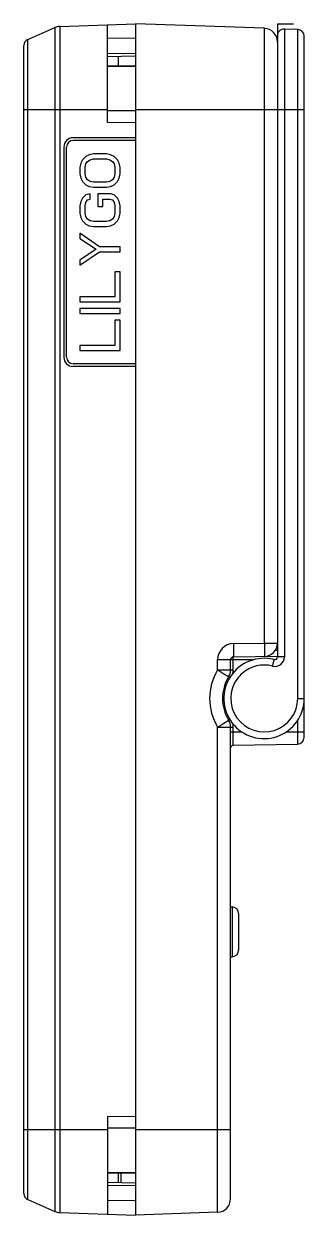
# Model space of a CAD drawing. Header units: millimetres. Extents: x -49 to 349, y -4 to 205.
# Drawn here: x 171.3 to 192.2, y 60.2 to 149.2 of the extents above; entities that cross this region are included whole.
import ezdxf

# ---------------------------------------------------------------- set-up
doc = ezdxf.new("R2010")
doc.units = ezdxf.units.MM
doc.header["$LTSCALE"] = 16.335
doc.layers.get('0').update_dxf_attribs({"linetype": 'CONTINUOUS'})
doc.layers.add('INTFCLR_7', color=7, linetype='CONTINUOUS')

msp = doc.modelspace()

# ---------------------------------------------------------------- linework, layer by layer
at = {"color": 7, "linetype": 'Continuous'}
for p, q in [((179.633, 149.243), (179.633, 60.243)), ((189.268, 148.907), (179.633, 149.243)), ((189.268, 102.987), (189.268, 148.907)), ((190.75, 148.855), (190.75, 101.942)), ((191.75, 148.82), (190.75, 148.855)), ((191.75, 98.843), (191.75, 148.82)), ((190.233, 148.355), (190.233, 101.942)), ((192.233, 95.93), (192.233, 148.32)), ((179.633, 142.843), (192.233, 142.843)), ((186.947, 102.946), (189.268, 102.987)), ((189.268, 102.987), (190.233, 102.987)), ((190.072, 102.443), (190.233, 102.443)), ((185.768, 101.747), (186.733, 101.747)), ((185.768, 100.979), (185.768, 101.747)), ((186.733, 100.979), (186.733, 101.747)), ((186.759, 101.743), (188.47, 101.743)), ((186.93, 100.979), (186.929, 101.919)), ((186.93, 101.947), (190.232, 102.004)), ((189.983, 101.743), (190.055, 101.743)), ((190.75, 101.942), (190.233, 101.942)), ((185.768, 100.979), (186.93, 100.979)), ((191.75, 98.843), (192.233, 98.843)), ((191.742, 97.236), (191.742, 95.431)), ((185.768, 96.708), (186.93, 96.708)), ((185.768, 60.457), (185.768, 96.708)), ((186.733, 61.457), (186.733, 96.708)), ((186.733, 96.343), (187.585, 96.343)), ((186.93, 95.347), (186.93, 96.708)), ((190.884, 96.343), (192.233, 96.343)), ((186.93, 95.347), (191.742, 95.431)), ((186.733, 83.271), (186.842, 83.27)), ((186.842, 83.27), (186.842, 79.547)), ((187.333, 82.77), (187.333, 80.047)), ((186.733, 79.545), (186.842, 79.547)), ((179.633, 66.643), (186.733, 66.643)), ((185.768, 60.457), (179.633, 60.243))]:
    msp.add_line(p, q, dxfattribs=at)
at = {"color": 4, "linetype": 'Continuous'}
for q in [(190.233, 148.375), (191.433, 149.243)]:
    msp.add_line((190.233, 149.243), q, dxfattribs=at)
at = {"color": 7, "linetype": 'Continuous'}
for centre, radius, start, end in [((189.233, 147.907), 1, 0, 88), ((190.733, 148.355), 0.5, 88, 180), ((191.733, 148.32), 0.5, 0, 88), ((186.968, 101.747), 1.2, 91.0001, 179.9999), ((189.233, 102.987), 1, 271, 360), ((189.233, 98.843), 3, 75.51558, 360), ((186.933, 101.747), 0.2, 91, 180), ((190.05, 101.942), 0.7, 255.52251, 359.99998), ((190.033, 101.942), 0.2, 255.52249, 360), ((189.268, 98.843), 4.1, 148.6136, 211.3864), ((185.733, 100.979), 1, 328.61185, 360), ((185.73, 100.978), 1.199, 347.90261, 351.3925), ((185.727, 100.979), 1.202, 351.39905, 359.99198), ((189.255, 98.839), 2.507, 131.42498, 143.11475), ((189.25, 98.843), 2.5, 75.52269, 131.40948), ((189.233, 98.843), 3.1, 148.61185, 211.38815), ((189.25, 98.843), 2.5, 143.13053, 359.99968), ((185.733, 96.708), 1, 0, 31.38815), ((185.729, 96.708), 1.201, 7.65222, 13.48939), ((185.728, 96.708), 1.202, 0.0057, 7.64515), ((186.933, 95.147), 0.2, 91, 180), ((191.733, 95.93), 0.5, 271, 360), ((186.833, 82.77), 0.5, 0, 89), ((186.833, 80.047), 0.5, 271, 360), ((185.733, 61.457), 1, 272, 360)]:
    msp.add_arc(centre, radius, start, end, dxfattribs=at)
for points, knots in [([(186.947, 102.946), (186.948, 102.882), (186.95, 102.754), (186.951, 102.569), (186.951, 102.398), (186.95, 102.249), (186.947, 102.14), (186.944, 102.068), (186.942, 102.026), (186.939, 101.993), (186.937, 101.968), (186.934, 101.956), (186.931, 101.947), (186.93, 101.947)], [0, 0, 0, 0, 0.194279, 0.381872, 0.554465, 0.705642, 0.829741, 0.880195, 0.922209, 0.955317, 0.979308, 0.994088, 1, 1, 1, 1]), ([(189.268, 102.987), (189.269, 102.922), (189.271, 102.795), (189.272, 102.609), (189.272, 102.439), (189.27, 102.289), (189.268, 102.18), (189.265, 102.108), (189.263, 102.066), (189.26, 102.034), (189.258, 102.009), (189.255, 101.996), (189.252, 101.987), (189.25, 101.987)], [0, 0, 0, 0, 0.194283, 0.381889, 0.554494, 0.705677, 0.829772, 0.880222, 0.922235, 0.95534, 0.979322, 0.994092, 1, 1, 1, 1]), ([(189.875, 101.264), (189.883, 101.295), (189.899, 101.356), (189.921, 101.446), (189.941, 101.528), (189.957, 101.6), (189.97, 101.66), (189.978, 101.7), (189.982, 101.724), (189.984, 101.737), (189.984, 101.743), (189.984, 101.748), (189.983, 101.748)], [0, 0, 0, 0, 0.194734, 0.382527, 0.555135, 0.70621, 0.830151, 0.922453, 0.95549, 0.979422, 0.994152, 1, 1, 1, 1]), ([(185.768, 100.979), (185.822, 100.945), (185.928, 100.88), (186.082, 100.786), (186.222, 100.698), (186.345, 100.621), (186.433, 100.564), (186.492, 100.526), (186.526, 100.503), (186.551, 100.486), (186.572, 100.472), (186.579, 100.464), (186.588, 100.459), (186.587, 100.458)], [0, 0, 0, 0, 0.196135, 0.384656, 0.557492, 0.70845, 0.83207, 0.882238, 0.923958, 0.956772, 0.980459, 0.99487, 1, 1, 1, 1]), ([(186.609, 100.443), (186.605, 100.445), (186.6, 100.449), (186.592, 100.453), (186.59, 100.456), (186.586, 100.457), (186.587, 100.458)], [0, 0, 0, 0, 0.430302, 0.743366, 0.934679, 1, 1, 1, 1]), ([(186.689, 100.393), (186.681, 100.398), (186.654, 100.415), (186.627, 100.432), (186.609, 100.443)], [0, 0, 0, 0, 0.301964, 1, 1, 1, 1]), ([(185.768, 96.708), (185.822, 96.741), (185.928, 96.806), (186.082, 96.901), (186.222, 96.988), (186.345, 97.066), (186.433, 97.122), (186.492, 97.16), (186.526, 97.183), (186.551, 97.201), (186.572, 97.214), (186.579, 97.222), (186.588, 97.227), (186.587, 97.229)], [0, 0, 0, 0, 0.196134, 0.384655, 0.557491, 0.708448, 0.832068, 0.882236, 0.923955, 0.95677, 0.980457, 0.994869, 1, 1, 1, 1]), ([(186.687, 97.292), (186.673, 97.283), (186.649, 97.268), (186.62, 97.25), (186.603, 97.239), (186.594, 97.234), (186.591, 97.231), (186.586, 97.229), (186.587, 97.229)], [0, 0, 0, 0, 0.409758, 0.72825, 0.844978, 0.930093, 0.982203, 1, 1, 1, 1])]:
    msp.add_open_spline(points, degree=3, knots=knots, dxfattribs=at)
at = {"layer": 'INTFCLR_7', "color": 7, "linetype": 'Continuous'}
for p, q in [((171.583, 148.082), (173.607, 148.963)), ((173.607, 148.963), (173.607, 60.523)), ((173.971, 149.045), (179.633, 149.243)), ((173.971, 149.045), (173.971, 60.441)), ((177.533, 141.878), (177.533, 149.17)), ((171.583, 61.404), (171.583, 148.082)), ((179.633, 148.141), (177.533, 148.178)), ((171.283, 61.862), (171.283, 147.624)), ((177.533, 147.05), (179.633, 147.021)), ((177.533, 146.809), (179.633, 146.845)), ((179.633, 146.074), (177.533, 146.11)), ((179.633, 146.035), (177.533, 146.058)), ((178.333, 146.823), (178.333, 146.096)), ((171.283, 142.843), (177.533, 142.843)), ((179.633, 142.743), (177.533, 142.743)), ((179.633, 141.841), (177.533, 141.878)), ((179.633, 141.841), (179.633, 140.731)), ((179.633, 140.731), (174.973, 140.731)), ((174.273, 140.031), (174.273, 124.343)), ((174.473, 124.343), (174.473, 140.031)), ((179.633, 140.531), (174.973, 140.531)), ((179.633, 140.531), (179.633, 123.843)), ((175.537, 138.843), (175.473, 138.531)), ((175.664, 139.093), (175.537, 138.843)), ((175.92, 139.343), (175.664, 139.093)), ((176.175, 139.468), (175.92, 139.343)), ((175.92, 138.781), (176.047, 138.968)), ((176.047, 138.968), (176.239, 139.093)), ((176.494, 139.531), (176.175, 139.468)), ((176.239, 139.093), (176.494, 139.156)), ((177.452, 139.531), (176.494, 139.531)), ((176.494, 139.156), (177.452, 139.156)), ((177.771, 139.468), (177.452, 139.531)), ((177.452, 139.156), (177.707, 139.093)), ((177.707, 139.093), (177.899, 138.968)), ((178.026, 139.343), (177.771, 139.468)), ((177.899, 138.968), (178.026, 138.781)), ((178.282, 139.093), (178.026, 139.343)), ((178.409, 138.843), (178.282, 139.093)), ((178.473, 138.531), (178.409, 138.843)), ((175.473, 138.531), (175.473, 138.031)), ((175.473, 138.031), (175.537, 137.718)), ((175.856, 138.531), (175.92, 138.781)), ((175.856, 138.031), (175.856, 138.531)), ((175.92, 137.781), (175.856, 138.031)), ((178.026, 138.781), (178.09, 138.531)), ((178.09, 138.031), (178.026, 137.781)), ((178.09, 138.531), (178.09, 138.031)), ((178.409, 137.718), (178.473, 138.031)), ((178.473, 138.031), (178.473, 138.531)), ((175.537, 137.718), (175.664, 137.468)), ((175.664, 137.468), (175.92, 137.218)), ((176.047, 137.593), (175.92, 137.781)), ((175.92, 137.218), (176.175, 137.093)), ((176.239, 137.468), (176.047, 137.593)), ((176.175, 137.093), (176.494, 137.031)), ((176.494, 137.406), (176.239, 137.468)), ((177.452, 137.406), (176.494, 137.406)), ((177.707, 137.468), (177.452, 137.406)), ((177.452, 137.031), (177.771, 137.093)), ((177.899, 137.593), (177.707, 137.468)), ((177.771, 137.093), (178.026, 137.218)), ((178.026, 137.781), (177.899, 137.593)), ((178.026, 137.218), (178.282, 137.468)), ((178.282, 137.468), (178.409, 137.718)), ((175.664, 136.218), (175.537, 135.968)), ((175.92, 136.468), (175.664, 136.218)), ((176.239, 136.531), (175.92, 136.468)), ((176.239, 136.156), (176.239, 136.531)), ((176.494, 137.031), (177.452, 137.031)), ((176.813, 136.531), (176.813, 135.593)), ((177.771, 136.531), (176.813, 136.531)), ((178.026, 136.468), (177.771, 136.531)), ((178.282, 136.218), (178.026, 136.468)), ((178.409, 135.968), (178.282, 136.218)), ((175.537, 135.968), (175.473, 135.656)), ((175.473, 135.656), (175.473, 135.093)), ((175.856, 135.656), (175.92, 135.906)), ((175.856, 135.093), (175.856, 135.656)), ((175.92, 135.906), (176.047, 136.093)), ((176.047, 136.093), (176.239, 136.156)), ((176.813, 135.593), (177.196, 135.593)), ((177.196, 135.593), (177.196, 136.156)), ((177.196, 136.156), (177.707, 136.156)), ((177.707, 136.156), (177.899, 136.093)), ((177.899, 136.093), (178.026, 135.906)), ((178.026, 135.906), (178.09, 135.656)), ((178.09, 135.656), (178.09, 135.093)), ((178.473, 135.656), (178.409, 135.968)), ((178.473, 135.093), (178.473, 135.656)), ((175.473, 135.093), (175.537, 134.781)), ((175.537, 134.781), (175.664, 134.531)), ((175.664, 134.531), (175.92, 134.281)), ((175.92, 134.843), (175.856, 135.093)), ((176.047, 134.656), (175.92, 134.843)), ((176.239, 134.531), (176.047, 134.656)), ((176.494, 134.468), (176.239, 134.531)), ((177.452, 134.468), (176.494, 134.468)), ((177.707, 134.531), (177.452, 134.468)), ((177.899, 134.656), (177.707, 134.531)), ((178.026, 134.843), (177.899, 134.656)), ((178.09, 135.093), (178.026, 134.843)), ((178.026, 134.281), (178.282, 134.531)), ((178.282, 134.531), (178.409, 134.781)), ((178.409, 134.781), (178.473, 135.093)), ((175.473, 133.593), (175.473, 133.218)), ((176.941, 132.593), (175.473, 133.593)), ((175.92, 134.281), (176.175, 134.156)), ((176.175, 134.156), (176.494, 134.093)), ((176.494, 134.093), (177.452, 134.093)), ((177.452, 134.093), (177.771, 134.156)), ((177.771, 134.156), (178.026, 134.281)), ((175.473, 133.218), (176.686, 132.406)), ((176.686, 132.406), (175.473, 131.593)), ((175.473, 131.218), (176.941, 132.218)), ((178.473, 132.593), (176.941, 132.593)), ((176.941, 132.218), (178.473, 132.218)), ((178.473, 132.218), (178.473, 132.593)), ((175.473, 131.593), (175.473, 131.218)), ((178.09, 130.718), (178.09, 128.843)), ((178.473, 130.718), (178.09, 130.718)), ((178.473, 128.468), (178.473, 130.718)), ((175.473, 128.843), (175.473, 128.468)), ((178.09, 128.843), (175.473, 128.843)), ((175.473, 128.468), (178.473, 128.468)), ((175.473, 127.968), (175.473, 127.593)), ((178.473, 127.968), (175.473, 127.968)), ((175.473, 127.593), (178.473, 127.593)), ((178.473, 127.593), (178.473, 127.968)), ((178.09, 127.093), (178.09, 125.218)), ((178.473, 127.093), (178.09, 127.093)), ((178.473, 124.843), (178.473, 127.093)), ((175.473, 125.218), (175.473, 124.843)), ((178.09, 125.218), (175.473, 125.218)), ((175.473, 124.843), (178.473, 124.843)), ((179.633, 123.843), (174.973, 123.843)), ((179.633, 123.643), (174.973, 123.643)), ((179.633, 123.643), (179.633, 67.645)), ((177.533, 67.609), (179.633, 67.645)), ((177.533, 67.609), (177.533, 60.316)), ((171.283, 66.643), (177.533, 66.643)), ((179.633, 66.743), (177.533, 66.743)), ((177.533, 63.428), (179.633, 63.451)), ((177.533, 63.376), (179.633, 63.413)), ((178.333, 63.39), (178.333, 62.664)), ((178.533, 63.393), (178.533, 62.66)), ((179.633, 62.641), (177.533, 62.678)), ((179.633, 62.466), (177.533, 62.437)), ((171.583, 61.404), (173.607, 60.523)), ((179.633, 61.345), (177.533, 61.309)), ((173.971, 60.441), (179.633, 60.243))]:
    msp.add_line(p, q, dxfattribs=at)
for centre, radius, start, end in [((174.006, 148.046), 1, 92, 113.51697), ((171.783, 147.624), 0.5, 113.51697, 180), ((174.973, 140.031), 0.7, 90, 180), ((174.973, 140.031), 0.5, 90, 180), ((174.973, 124.343), 0.7, 180, 270), ((174.973, 124.343), 0.5, 180, 270), ((171.783, 61.862), 0.5, 180, 246.48303), ((174.006, 61.44), 1, 246.48303, 268)]:
    msp.add_arc(centre, radius, start, end, dxfattribs=at)

doc.saveas('drawing.dxf')
